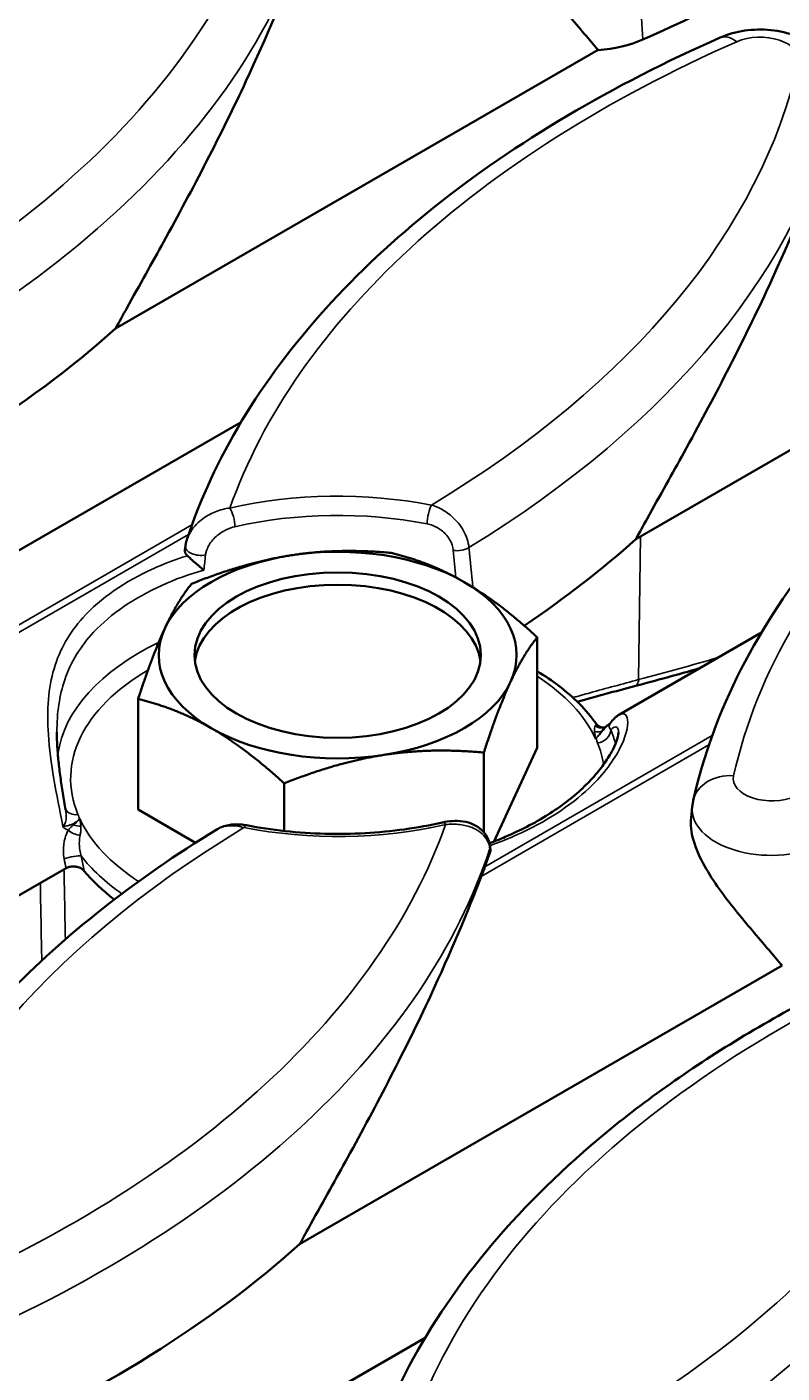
# Model space of a CAD drawing. Header units: millimetres. Extents: x 0 to 1485, y 0 to 1050.
# Drawn here: x 149.53 to 163.25, y 240.12 to 264.56 of the extents above; entities that cross this region are included whole.
import ezdxf

# ---------------------------------------------------------------- set-up
doc = ezdxf.new("R2010")
doc.units = ezdxf.units.MM
doc.header["$LTSCALE"] = 2.5
doc.layers.add('Sichtbar (ISO)', color=7, linetype='Continuous', lineweight=50)
doc.layers.add('Sichtbar schmal (ISO)', color=7, linetype='Continuous', lineweight=35)

msp = doc.modelspace()

# ---------------------------------------------------------------- linework, layer by layer
at = {"layer": 'Sichtbar (ISO)'}
for p, q in [((159.903, 264.141), (151.141, 259.082)), ((169.353, 260.318), (160.59, 255.259)), ((148.7, 254.66), (153.421, 257.385)), ((152.401, 255.061), (152.409, 255.127)), ((160.291, 252.073), (162.87, 253.563)), ((158.8, 251.469), (158.8, 253.477)), ((151.55, 250.347), (151.55, 252.356)), ((157.829, 249.936), (157.829, 251.384)), ((158.8, 251.469), (158.01, 249.765)), ((154.204, 249.959), (154.204, 250.824)), ((152.593, 249.745), (151.55, 250.347)), ((161.615, 250.403), (161.593, 250.198)), ((157.95, 249.615), (157.942, 249.679)), ((150.241, 249.284), (145.034, 246.278)), ((163.246, 247.514), (154.484, 242.455)), ((152.043, 238.033), (156.763, 240.758))]:
    msp.add_line(p, q, dxfattribs=at)
for centre, major_axis, ratio, start_param, end_param in [((145.164, 276.097), (-25.638, 0), 0.57735, 2.222684, 2.417825), ((159.717, 265.087), (-1.65, 0), 0.57735, 1.683917, 2.222684), ((129.607, 267.115), (-25.638, 0), 0.57735, 2.222684, 2.567922), ((139.057, 263.292), (-25.638, 0), 0.57735, 2.435429, 2.567922), ((155.175, 253.153), (-3.25, 0), 0.57735, 4.974188, 6.021386), ((155.175, 253.153), (-3.25, 0), 0.57735, 3.926991, 4.974188), ((155.175, 253.153), (3.25, 0), 0.57735, 6.021386, 7.068583), ((155.175, 252.929), (2.6, 0), 0.57735, 0.07486, 3.066733), ((155.175, 253.153), (-3.25, 0), 0.57735, 6.021386, 7.068583), ((155.175, 253.153), (3.25, 0), 0.57735, 4.974188, 6.021386), ((195.657, 225.128), (60.621, -6.826), 0.489066, 2.24213, 2.263191), ((155.175, 253.153), (3.25, 0), 0.57735, 3.926991, 4.974188), ((155.175, 250.5), (-5.1, 0), 0.57735, 0.443127, 0.650953), ((132.95, 252.325), (25.441, 0), 0.57735, 6.064161, 6.076487), ((132.95, 250.488), (-25.638, 0), 0.57735, 2.222684, 2.567922)]:
    msp.add_ellipse(centre, major_axis=major_axis, ratio=ratio, start_param=start_param, end_param=end_param, dxfattribs=at)
msp.add_ellipse((155.175, 253.153), major_axis=(-2.6, 0), ratio=0.57735, dxfattribs=at)
for points, knots in [([(142.734, 258.158), (142.915, 258.968), (143.206, 259.765), (143.995, 261.312), (144.493, 262.061), (145.675, 263.495), (146.361, 264.179), (147.9, 265.471), (148.754, 266.078), (150.608, 267.202), (151.609, 267.72), (152.671, 268.188)], [2.4844831, 2.4844831, 2.4844831, 2.4844831, 2.6426072, 2.6426072, 2.8007312, 2.8007312, 2.9588553, 2.9588553, 3.1169793, 3.1169793, 3.2751034, 3.2751034, 3.2751034, 3.2751034]), ([(159.903, 264.141), (159.825, 264.236), (159.743, 264.332), (159.463, 264.661), (159.257, 264.898), (158.856, 265.399), (158.659, 265.659), (158.411, 266.102), (158.336, 266.265), (158.252, 266.565), (158.237, 266.703), (158.25, 266.825)], [1.2625413, 1.2625413, 1.2625413, 1.2625413, 1.3515841, 1.3515841, 1.5621044, 1.5621044, 1.7726247, 1.7726247, 1.8811482, 1.8811482, 1.9808775, 1.9808775, 1.9808775, 1.9808775]), ([(154.44, 265.761), (154.202, 265.141), (153.887, 264.385), (153.07, 262.63), (152.542, 261.616), (151.808, 260.283), (151.577, 259.872), (151.276, 259.329), (151.208, 259.206), (151.141, 259.082)], [5.610352, 5.610352, 5.610352, 5.610352, 6.256852, 6.256852, 7.009099, 7.009099, 7.296608, 7.296608, 7.380319, 7.380319, 7.380319, 7.380319]), ([(162.12, 264.365), (162.266, 264.43), (162.415, 264.47), (162.724, 264.515), (162.883, 264.518), (163.198, 264.487), (163.354, 264.452), (163.655, 264.336), (163.802, 264.256), (164.04, 264.043), (164.137, 263.925), (164.249, 263.681), (164.28, 263.574), (164.292, 263.463)], [3.275103, 3.275103, 3.275103, 3.275103, 3.678313, 3.678313, 4.097335, 4.097335, 4.515601, 4.515601, 4.926242, 4.926242, 5.237349, 5.237349, 5.435884, 5.435884, 5.435884, 5.435884]), ([(152.436, 255.25), (152.68, 255.988), (153.015, 256.712), (153.858, 258.113), (154.366, 258.79), (155.537, 260.088), (156.201, 260.707), (157.67, 261.879), (158.475, 262.431), (160.209, 263.458), (161.139, 263.933), (162.12, 264.365)], [2.5443889, 2.5443889, 2.5443889, 2.5443889, 2.6905318, 2.6905318, 2.8366747, 2.8366747, 2.9828176, 2.9828176, 3.1289605, 3.1289605, 3.2751034, 3.2751034, 3.2751034, 3.2751034]), ([(163.89, 261.938), (163.651, 261.318), (163.337, 260.562), (162.519, 258.808), (161.992, 257.793), (161.258, 256.46), (161.027, 256.049), (160.726, 255.506), (160.658, 255.383), (160.59, 255.259)], [5.610352, 5.610352, 5.610352, 5.610352, 6.256852, 6.256852, 7.009099, 7.009099, 7.296608, 7.296608, 7.380319, 7.380319, 7.380319, 7.380319]), ([(161.633, 250.513), (161.814, 251.323), (162.105, 252.12), (162.894, 253.667), (163.392, 254.416), (164.574, 255.849), (165.26, 256.534), (166.799, 257.825), (167.653, 258.432), (169.507, 259.557), (170.508, 260.075), (171.57, 260.543)], [2.4844831, 2.4844831, 2.4844831, 2.4844831, 2.6426072, 2.6426072, 2.8007312, 2.8007312, 2.9588553, 2.9588553, 3.1169793, 3.1169793, 3.2751034, 3.2751034, 3.2751034, 3.2751034]), ([(152.409, 255.127), (152.41, 255.135), (152.411, 255.144), (152.414, 255.161), (152.415, 255.169), (152.418, 255.186), (152.42, 255.194), (152.424, 255.21), (152.427, 255.218), (152.431, 255.234), (152.434, 255.242), (152.436, 255.25)], [0, 0, 0, 0, 0.00346205, 0.00346205, 0.0069241, 0.0069241, 0.01038615, 0.01038615, 0.0138482, 0.0138482, 0.01731025, 0.01731025, 0.01731025, 0.01731025]), ([(152.401, 255.061), (152.4, 255.049), (152.4, 255.037), (152.408, 255.007), (152.417, 254.989), (152.436, 254.966), (152.441, 254.961), (152.446, 254.956)], [-0.10700776, -0.10700776, -0.10700776, -0.10700776, -0.09541598, -0.09541598, -0.07779521, -0.07779521, -0.07248513, -0.07248513, -0.07248513, -0.07248513]), ([(152.744, 254.697), (152.744, 254.698), (152.743, 254.698), (152.714, 254.721), (152.681, 254.748), (152.618, 254.801), (152.589, 254.826), (152.537, 254.872), (152.515, 254.892), (152.476, 254.927), (152.46, 254.943), (152.446, 254.956)], [-0.08672589, -0.08672589, -0.08672589, -0.08672589, -0.08630299, -0.08630299, -0.05638776, -0.05638776, -0.03260785, -0.03260785, -0.01488599, -0.01488599, 0, 0, 0, 0]), ([(159.867, 251.91), (159.779, 252.034), (159.678, 252.154), (159.451, 252.383), (159.326, 252.492), (159.069, 252.688), (158.938, 252.776), (158.8, 252.859)], [1.1741436, 1.1741436, 1.1741436, 1.1741436, 1.3043462, 1.3043462, 1.4345488, 1.4345488, 1.5511432, 1.5511432, 1.5511432, 1.5511432]), ([(160.118, 251.907), (160.128, 251.92), (160.137, 251.932), (160.157, 251.957), (160.167, 251.969), (160.188, 251.992), (160.199, 252.003), (160.223, 252.025), (160.235, 252.035), (160.261, 252.055), (160.276, 252.065), (160.291, 252.073)], [0.1837491, 0.1837491, 0.1837491, 0.1837491, 0.2059052, 0.2059052, 0.2280612, 0.2280612, 0.2502173, 0.2502173, 0.2723734, 0.2723734, 0.2945295, 0.2945295, 0.2945295, 0.2945295]), ([(160.016, 251.839), (160.015, 251.838), (160.012, 251.838), (160.001, 251.837), (159.992, 251.837), (159.965, 251.842), (159.948, 251.846), (159.912, 251.865), (159.892, 251.88), (159.873, 251.902), (159.87, 251.906), (159.867, 251.91)], [0.01429271, 0.01429271, 0.01429271, 0.01429271, 0.02353582, 0.02353582, 0.03530373, 0.03530373, 0.04607858, 0.04607858, 0.0566636, 0.0566636, 0.05883955, 0.05883955, 0.05883955, 0.05883955]), ([(160.048, 251.855), (160.047, 251.854), (160.045, 251.853), (160.041, 251.85), (160.039, 251.849), (160.035, 251.847), (160.033, 251.845), (160.028, 251.843), (160.025, 251.842), (160.02, 251.84), (160.017, 251.839), (160.014, 251.838)], [0.04198285, 0.04198285, 0.04198285, 0.04198285, 0.04483672, 0.04483672, 0.04769059, 0.04769059, 0.05054446, 0.05054446, 0.05339833, 0.05339833, 0.0562522, 0.0562522, 0.0562522, 0.0562522]), ([(160.123, 251.913), (160.12, 251.911), (160.118, 251.909), (160.111, 251.903), (160.105, 251.899), (160.094, 251.89), (160.089, 251.886), (160.077, 251.877), (160.072, 251.873), (160.06, 251.864), (160.054, 251.86), (160.048, 251.855)], [0.00857827, 0.00857827, 0.00857827, 0.00857827, 0.01072017, 0.01072017, 0.01539027, 0.01539027, 0.02006038, 0.02006038, 0.02473049, 0.02473049, 0.02940059, 0.02940059, 0.02940059, 0.02940059]), ([(150.235, 250.34), (150.217, 250.442), (150.199, 250.544), (150.167, 250.743), (150.152, 250.842), (150.126, 251.035), (150.114, 251.13), (150.095, 251.315), (150.088, 251.406), (150.078, 251.582), (150.075, 251.668), (150.075, 251.751)], [0.2286165, 0.2286165, 0.2286165, 0.2286165, 0.292141, 0.292141, 0.3556655, 0.3556655, 0.41919, 0.41919, 0.4827145, 0.4827145, 0.5462389, 0.5462389, 0.5462389, 0.5462389]), ([(160.275, 251.751), (160.275, 251.735), (160.27, 251.688), (160.235, 251.577), (160.21, 251.515), (160.142, 251.379), (160.098, 251.304), (159.992, 251.147), (159.93, 251.065), (159.788, 250.9), (159.708, 250.816), (159.531, 250.65), (159.434, 250.568), (159.225, 250.408), (159.112, 250.33), (158.872, 250.179), (158.745, 250.106), (158.486, 249.972), (158.355, 249.911), (158.126, 249.812), (158.03, 249.773), (157.931, 249.735)], [0.546239, 0.546239, 0.546239, 0.546239, 0.676944, 0.676944, 0.786626, 0.786626, 0.898929, 0.898929, 1.011231, 1.011231, 1.123534, 1.123534, 1.235836, 1.235836, 1.348139, 1.348139, 1.460441, 1.460441, 1.564853, 1.564853, 1.636674, 1.636674, 1.636674, 1.636674]), ([(161.615, 250.403), (161.616, 250.41), (161.617, 250.418), (161.618, 250.432), (161.62, 250.44), (161.622, 250.455), (161.623, 250.462), (161.626, 250.477), (161.627, 250.484), (161.63, 250.498), (161.631, 250.506), (161.633, 250.513)], [2.41809785, 2.41809785, 2.41809785, 2.41809785, 2.4313749, 2.4313749, 2.44465196, 2.44465196, 2.45792902, 2.45792902, 2.47120608, 2.47120608, 2.48448314, 2.48448314, 2.48448314, 2.48448314]), ([(153.521, 250.062), (153.485, 250.069), (153.449, 250.074), (153.376, 250.08), (153.339, 250.081), (153.266, 250.078), (153.229, 250.074), (153.156, 250.06), (153.119, 250.05), (153.047, 250.023), (153.012, 250.006), (152.979, 249.986)], [0, 0, 0, 0, 0.0171276, 0.0171276, 0.03425519, 0.03425519, 0.05138279, 0.05138279, 0.06851039, 0.06851039, 0.08563798, 0.08563798, 0.08563798, 0.08563798]), ([(157.08, 250.115), (156.855, 250.064), (156.624, 250.022), (156.153, 249.956), (155.913, 249.933), (155.43, 249.907), (155.187, 249.903), (154.703, 249.915), (154.461, 249.931), (153.985, 249.983), (153.75, 250.018), (153.521, 250.062)], [0.4103635, 0.4103635, 0.4103635, 0.4103635, 0.5501346, 0.5501346, 0.6899057, 0.6899057, 0.8296768, 0.8296768, 0.9694479, 0.9694479, 1.109219, 1.109219, 1.109219, 1.109219]), ([(157.942, 249.679), (157.934, 249.737), (157.917, 249.794), (157.864, 249.896), (157.829, 249.94), (157.747, 250.018), (157.698, 250.05), (157.583, 250.104), (157.517, 250.122), (157.385, 250.142), (157.318, 250.144), (157.195, 250.136), (157.137, 250.128), (157.08, 250.115)], [0, 0, 0, 0, 0.023042, 0.023042, 0.0453882, 0.0453882, 0.071128, 0.071128, 0.1045103, 0.1045103, 0.1378926, 0.1378926, 0.1669114, 0.1669114, 0.1669114, 0.1669114]), ([(163.246, 247.514), (163.168, 247.609), (163.086, 247.705), (162.806, 248.034), (162.599, 248.272), (162.198, 248.772), (162.001, 249.033), (161.754, 249.475), (161.679, 249.638), (161.594, 249.938), (161.58, 250.076), (161.593, 250.198)], [1.2625413, 1.2625413, 1.2625413, 1.2625413, 1.3515841, 1.3515841, 1.5621044, 1.5621044, 1.7726247, 1.7726247, 1.8811482, 1.8811482, 1.9808775, 1.9808775, 1.9808775, 1.9808775]), ([(146.077, 241.531), (146.221, 242.177), (146.435, 242.814), (146.996, 244.061), (147.343, 244.671), (148.162, 245.853), (148.633, 246.425), (149.69, 247.526), (150.276, 248.054), (151.551, 249.059), (152.242, 249.537), (152.979, 249.986)], [2.4844831, 2.4844831, 2.4844831, 2.4844831, 2.6104713, 2.6104713, 2.7364595, 2.7364595, 2.8624477, 2.8624477, 2.9884359, 2.9884359, 3.1144241, 3.1144241, 3.1144241, 3.1144241]), ([(150.241, 249.284), (150.258, 249.294), (150.278, 249.302), (150.322, 249.312), (150.345, 249.315), (150.393, 249.315), (150.418, 249.312), (150.467, 249.301), (150.491, 249.292), (150.535, 249.269), (150.554, 249.254), (150.568, 249.237)], [0, 0, 0, 0, 0.01433489, 0.01433489, 0.02831378, 0.02831378, 0.04325342, 0.04325342, 0.06007817, 0.06007817, 0.07901686, 0.07901686, 0.07901686, 0.07901686]), ([(157.783, 249.134), (157.544, 248.514), (157.23, 247.758), (156.412, 246.004), (155.885, 244.989), (155.151, 243.656), (154.92, 243.245), (154.619, 242.702), (154.551, 242.579), (154.484, 242.455)], [5.610352, 5.610352, 5.610352, 5.610352, 6.256852, 6.256852, 7.009099, 7.009099, 7.296608, 7.296608, 7.380319, 7.380319, 7.380319, 7.380319]), ([(155.526, 237.709), (155.707, 238.518), (155.998, 239.316), (156.787, 240.862), (157.285, 241.612), (158.468, 243.045), (159.153, 243.73), (160.692, 245.021), (161.546, 245.628), (163.4, 246.753), (164.401, 247.271), (165.463, 247.739)], [2.4844831, 2.4844831, 2.4844831, 2.4844831, 2.6426072, 2.6426072, 2.8007312, 2.8007312, 2.9588553, 2.9588553, 3.1169793, 3.1169793, 3.2751034, 3.2751034, 3.2751034, 3.2751034])]:
    msp.add_open_spline(points, degree=3, knots=knots, dxfattribs=at)
for points, weights in [([(152.522, 254.448), (153.493, 254.836), (154.334, 254.966)], [1.14344672345, 1.10990658855, 1]), ([(154.334, 254.966), (155.175, 255.096), (156.147, 255.009)], [1, 1.10990658855, 1.14344672345]), ([(156.147, 255.009), (156.858, 254.836), (157.473, 254.48)], [1.14344672345, 1.10990658855, 1]), ([(157.473, 254.48), (158.089, 254.125), (158.8, 253.477)], [1, 1.10990658855, 1.14344672345]), ([(152.036, 253.639), (152.261, 254.125), (152.522, 254.448)], [1, 1.10990658855, 1.14344672345]), ([(151.55, 252.356), (151.811, 253.153), (152.036, 253.639)], [1.14344672345, 1.10990658855, 1]), ([(158.8, 253.477), (158.54, 253.153), (158.315, 252.668)], [1.14344672345, 1.10990658855, 1]), ([(158.315, 252.668), (158.089, 252.182), (157.829, 251.384)], [1, 1.10990658855, 1.14344672345]), ([(152.877, 251.827), (152.261, 252.182), (151.55, 252.356)], [1, 1.10990658855, 1.14344672345]), ([(154.204, 250.824), (153.493, 251.471), (152.877, 251.827)], [1.14344672345, 1.10990658855, 1]), ([(156.016, 251.341), (155.175, 251.211), (154.204, 250.824)], [1, 1.10990658855, 1.14344672345]), ([(157.829, 251.384), (156.858, 251.471), (156.016, 251.341)], [1.14344672345, 1.10990658855, 1])]:
    msp.add_rational_spline(points, weights, degree=2, dxfattribs=at)
for points in [[(160.563, 252.588), (160.961, 252.693), (161.355, 252.802), (161.746, 252.913)], [(157.946, 249.58), (157.915, 249.493), (157.883, 249.403), (157.849, 249.311)], [(157.946, 249.58), (157.95, 249.591), (157.951, 249.603), (157.95, 249.615)]]:
    msp.add_open_spline(points, degree=3, dxfattribs=at)
at = {"layer": 'Sichtbar schmal (ISO)'}
for p, q in [((160.595, 266.313), (160.718, 264.33)), ((148.4, 253.134), (152.529, 255.517)), ((152.468, 255.343), (148.334, 252.957)), ((160.641, 252.707), (160.673, 255.307)), ((161.723, 252.907), (161.723, 252.9)), ((157.849, 249.311), (161.978, 251.695)), ((159.86, 251.633), (159.869, 251.638)), ((161.917, 251.521), (157.783, 249.134)), ((150.491, 250.183), (150.481, 250.178))]:
    msp.add_line(p, q, dxfattribs=at)
for centre, major_axis, ratio, start_param, end_param in [((167.951, 256.783), (-24.688, 0), 0.57735, 5.364276, 6.154897), ((129.607, 269.565), (24.688, 0), 0.57735, 5.364276, 6.154897), ((129.607, 269.006), (25.435, 0), 0.57735, 5.364276, 6.154897), ((177.401, 252.961), (-24.688, 0), 0.57735, 5.364276, 6.080972), ((162.423, 263.679), (-0.302, 0.686), 0.495359, 5.556196, 6.283185), ((162.848, 263.97), (0.7, 0), 0.57735, 6.154897, 8.505869), ((139.057, 265.742), (24.688, 0), 0.57735, 5.518843, 6.154897), ((139.057, 265.183), (25.435, 0), 0.57735, 5.526965, 6.154897), ((186.85, 249.138), (-24.688, 0), 0.57735, 5.364276, 6.154897), ((155.175, 252.949), (-5.35, 0), 0.57735, 4.388568, 5.087424), ((153.216, 255.619), (-0.055, 0.244), 0.299087, 4.062566, 5.633362), ((155.175, 252.745), (5.1, 0), 0.57735, 1.246975, 1.945831), ((156.878, 255.673), (0.048, 0.245), 0.259802, 0.640854, 2.21165), ((152.657, 255.098), (-0.248, 0.029), 0.530843, 0, 2.125541), ((157.378, 255.187), (0.249, 0.025), 0.543916, 4.231772, 5.472025), ((155.175, 251.112), (-5.1, 0), 0.57735, 5.4041, 6.201006), ((155.175, 250.908), (-4.85, 0), 0.57735, 5.502749, 6.517396), ((155.175, 250.908), (4.85, 0), 0.57735, 0.261864, 0.726652), ((160.499, 252.829), (0.064, -0.242), 0.541272, 0, 0.904522), ((159.955, 252.029), (0.059, -0.191), 0.907592, 5.368294, 6.283185), ((159.893, 251.762), (0.231, 0.095), 0.794204, 4.395261, 5.966058), ((155.175, 251.112), (5.1, 0), 0.57735, 0.147221, 0.234211), ((159.876, 251.931), (-0.192, 0.056), 0.85333, 1.631049, 2.300577), ((159.864, 251.805), (-0.181, 0.085), 0.79383, 1.909151, 1.9384), ((159.869, 251.434), (0.125, -0.217), 0.57735, 2.356194, 2.373095), ((155.175, 250.908), (4.85, 0), 0.57735, 0.092744, 0.234211), ((160.085, 251.573), (0.143, -0.205), 0.19413, 2.637711, 2.7343), ((162.365, 250.349), (-0.732, 0.164), 0.809787, 4.891383, 6.283185), ((163.059, 250.91), (-0.7, 0), 0.57735, 6.154897, 8.505869), ((150.458, 250.462), (-0.231, -0.095), 0.794204, 0.067017, 1.253669), ((163.059, 250.351), (-1.447, 0), 0.57735, 6.221282, 8.505869), ((132.95, 252.938), (24.688, 0), 0.57735, 5.364276, 6.080972), ((150.266, 249.914), (0.001, 0.25), 0.595134, 5.3996, 5.496189), ((150.474, 250.198), (0.195, -0.044), 0.756617, 4.395088, 5.064615), ((150.481, 249.974), (-0.125, 0.217), 0.57735, 5.480887, 5.497787), ((150.487, 250.338), (-0.182, 0.083), 0.784048, 1.901707, 1.930955), ((155.175, 250.908), (-4.85, 0), 0.57735, 0.261864, 0.72895), ((155.175, 252.949), (5.35, 0), 0.57735, 4.388568, 5.087424), ((157.135, 249.871), (-0.055, 0.244), 0.299087, 5.633362, 6.283185), ((171.294, 240.157), (-24.688, 0), 0.57735, 5.518843, 6.154897), ((150.396, 249.997), (-0.179, 0.088), 0.419019, 1.084703, 2.362176), ((153.473, 249.817), (0.048, 0.245), 0.259802, 0, 0.640854), ((132.95, 252.379), (25.435, 0), 0.57735, 5.364276, 6.09546), ((157.694, 249.647), (0.248, 0.031), 0.616642, 6.023537, 6.283185), ((150.332, 249.462), (0.196, 0.041), 0.124871, 0.340616, 2.232753), ((155.175, 250.704), (5.1, 0), 0.57735, 3.559605, 3.835831), ((180.743, 236.334), (-24.688, 0), 0.57735, 5.364276, 6.154897), ((142.4, 249.115), (24.688, 0), 0.57735, 5.364276, 6.154897), ((142.4, 248.556), (25.435, 0), 0.57735, 5.364276, 6.154897)]:
    msp.add_ellipse(centre, major_axis=major_axis, ratio=ratio, start_param=start_param, end_param=end_param, dxfattribs=at)
for points, knots in [([(153.216, 255.823), (153.127, 255.813), (153.039, 255.79), (152.877, 255.725), (152.802, 255.683), (152.69, 255.602), (152.65, 255.568), (152.571, 255.487), (152.532, 255.439), (152.474, 255.344), (152.452, 255.297), (152.436, 255.25)], [-0.1669114, -0.1669114, -0.1669114, -0.1669114, -0.1272865, -0.1272865, -0.0901294, -0.0901294, -0.0672032, -0.0672032, -0.0403256, -0.0403256, -0.0173103, -0.0173103, -0.0173103, -0.0173103]), ([(157.559, 255.106), (157.55, 255.206), (157.516, 255.311), (157.406, 255.509), (157.329, 255.602), (157.174, 255.736), (157.1, 255.785), (156.975, 255.845), (156.927, 255.864), (156.878, 255.878)], [-0.1549444, -0.1549444, -0.1549444, -0.1549444, -0.1076991, -0.1076991, -0.0598329, -0.0598329, -0.0230126, -0.0230126, 0, 0, 0, 0]), ([(152.775, 254.97), (152.777, 254.992), (152.782, 255.014), (152.799, 255.072), (152.814, 255.107), (152.854, 255.178), (152.88, 255.213), (152.933, 255.273), (152.959, 255.299), (153.033, 255.362), (153.083, 255.395), (153.19, 255.45), (153.249, 255.472), (153.307, 255.485)], [0, 0, 0, 0, 0.0155099, 0.0155099, 0.0403256, 0.0403256, 0.0672032, 0.0672032, 0.0901294, 0.0901294, 0.1272865, 0.1272865, 0.1669114, 0.1669114, 0.1669114, 0.1669114]), ([(156.798, 255.537), (156.833, 255.53), (156.867, 255.52), (156.955, 255.486), (157.007, 255.457), (157.116, 255.375), (157.169, 255.317), (157.245, 255.19), (157.269, 255.121), (157.275, 255.056)], [0, 0, 0, 0, 0.0230126, 0.0230126, 0.0598329, 0.0598329, 0.1076991, 0.1076991, 0.1549444, 0.1549444, 0.1549444, 0.1549444]), ([(152.359, 254.929), (152.177, 254.87), (152.003, 254.802), (151.31, 254.492), (150.87, 254.19), (150.304, 253.561), (150.127, 253.257), (150.023, 252.906), (149.919, 252.557), (149.889, 252.159), (149.955, 251.201), (150.068, 250.627), (150.185, 250.04)], [-1.639323, -1.639323, -1.639323, -1.639323, -1.512285, -1.512285, -1.109752, -1.109752, -0.807954, -0.807954, -0.807954, -0.507577, -0.507577, -0.168434, -0.168434, -0.168434, -0.168434]), ([(150.075, 251.751), (150.076, 252.104), (150.121, 252.421), (150.217, 252.704), (150.328, 253.031), (150.506, 253.315), (151.059, 253.906), (151.482, 254.192), (152.219, 254.528), (152.475, 254.622), (152.744, 254.697)], [0.546239, 0.546239, 0.546239, 0.546239, 0.807954, 0.807954, 0.807954, 1.109752, 1.109752, 1.512285, 1.512285, 1.705145, 1.705145, 1.705145, 1.705145]), ([(160.641, 252.707), (160.346, 252.629), (160.053, 252.55), (159.657, 252.44), (159.552, 252.411), (159.447, 252.381)], [1.39362267, 1.39362267, 1.39362267, 1.39362267, 1.41161886, 1.41161886, 1.41811479, 1.41811479, 1.41811479, 1.41811479]), ([(157.992, 249.711), (158.174, 249.778), (158.348, 249.851), (159.04, 250.173), (159.481, 250.475), (160.047, 251.041), (160.223, 251.293), (160.328, 251.515), (160.432, 251.735), (160.462, 251.924), (160.409, 252.089), (160.356, 252.109), (160.291, 252.072)], [-1.639323, -1.639323, -1.639323, -1.639323, -1.512285, -1.512285, -1.109752, -1.109752, -0.807954, -0.807954, -0.807954, -0.507577, -0.507577, -0.29453, -0.29453, -0.29453, -0.29453]), ([(159.854, 251.87), (159.847, 251.86), (159.843, 251.845), (159.839, 251.809), (159.839, 251.787), (159.84, 251.764)], [-0.0562522, -0.0562522, -0.0562522, -0.0562522, -0.0281261, -0.0281261, 0, 0, 0, 0]), ([(159.867, 251.91), (159.869, 251.907), (159.869, 251.902), (159.864, 251.888), (159.859, 251.88), (159.854, 251.87)], [-0.05883955, -0.05883955, -0.05883955, -0.05883955, -0.02713601, -0.02713601, 0, 0, 0, 0]), ([(159.969, 251.772), (159.988, 251.796), (160.007, 251.817), (160.033, 251.842), (160.041, 251.849), (160.048, 251.855)], [0, 0, 0, 0, 0.0281261, 0.0281261, 0.04198285, 0.04198285, 0.04198285, 0.04198285]), ([(159.978, 251.766), (159.991, 251.779), (160.003, 251.793), (160.037, 251.83), (160.058, 251.853), (160.095, 251.888), (160.108, 251.9), (160.122, 251.912)], [-0.05760883, -0.05760883, -0.05760883, -0.05760883, -0.0418471, -0.0418471, -0.01847178, -0.01847178, -0.00792101, -0.00792101, -0.00792101, -0.00792101]), ([(160.136, 251.796), (160.116, 251.82), (160.104, 251.845), (160.106, 251.882), (160.11, 251.895), (160.119, 251.907)], [-0.1418625, -0.1418625, -0.1418625, -0.1418625, -0.0749946, -0.0749946, -0.0400724, -0.0400724, -0.0400724, -0.0400724]), ([(160.136, 251.796), (160.205, 251.871), (160.26, 251.863), (160.274, 251.777), (160.275, 251.765), (160.275, 251.751)], [0.2489508, 0.2489508, 0.2489508, 0.2489508, 0.5075774, 0.5075774, 0.5462389, 0.5462389, 0.5462389, 0.5462389]), ([(159.84, 251.764), (159.841, 251.76), (159.841, 251.755), (159.843, 251.742), (159.844, 251.733), (159.846, 251.718), (159.847, 251.711), (159.849, 251.699), (159.85, 251.693), (159.852, 251.684), (159.853, 251.679), (159.855, 251.672), (159.855, 251.669), (159.857, 251.663), (159.857, 251.66), (159.858, 251.656), (159.859, 251.654), (159.859, 251.651), (159.86, 251.649), (159.86, 251.646), (159.86, 251.645), (159.861, 251.643), (159.861, 251.642), (159.861, 251.641)], [-0.04622491, -0.04622491, -0.04622491, -0.04622491, -0.04083925, -0.04083925, -0.03074615, -0.03074615, -0.02298222, -0.02298222, -0.01700996, -0.01700996, -0.01241592, -0.01241592, -0.00888205, -0.00888205, -0.00616368, -0.00616368, -0.00432895, -0.00432895, -0.00240497, -0.00240497, -0.00092499, -0.00092499, 0, 0, 0, 0]), ([(159.861, 251.641), (159.861, 251.64), (159.86, 251.638), (159.86, 251.636), (159.86, 251.634), (159.86, 251.633)], [0, 0, 0, 0, 0.001519131, 0.001519131, 0.003038261, 0.003038261, 0.003038261, 0.003038261]), ([(159.86, 251.633), (159.861, 251.634), (159.862, 251.635), (159.864, 251.638), (159.865, 251.639), (159.866, 251.64)], [-0.003038261, -0.003038261, -0.003038261, -0.003038261, -0.001519131, -0.001519131, 0, 0, 0, 0]), ([(159.866, 251.64), (159.867, 251.641), (159.868, 251.642), (159.871, 251.644), (159.872, 251.646), (159.875, 251.649), (159.876, 251.651), (159.879, 251.655), (159.88, 251.657), (159.884, 251.661), (159.886, 251.664), (159.89, 251.67), (159.893, 251.673), (159.899, 251.681), (159.902, 251.686), (159.91, 251.696), (159.914, 251.702), (159.925, 251.715), (159.93, 251.723), (159.943, 251.739), (159.95, 251.749), (159.961, 251.763), (159.965, 251.767), (159.969, 251.772)], [0, 0, 0, 0, 0.00092499, 0.00092499, 0.00240497, 0.00240497, 0.00432895, 0.00432895, 0.00616368, 0.00616368, 0.00888205, 0.00888205, 0.01241592, 0.01241592, 0.01700996, 0.01700996, 0.02298222, 0.02298222, 0.03074615, 0.03074615, 0.04083925, 0.04083925, 0.04622491, 0.04622491, 0.04622491, 0.04622491]), ([(159.869, 251.638), (159.875, 251.645), (159.881, 251.653), (159.904, 251.68), (159.922, 251.7), (159.953, 251.736), (159.965, 251.751), (159.978, 251.766)], [-0.05636417, -0.05636417, -0.05636417, -0.05636417, -0.04524246, -0.04524246, -0.01740095, -0.01740095, 0, 0, 0, 0]), ([(150.235, 250.34), (150.242, 250.299), (150.246, 250.259), (150.244, 250.148), (150.226, 250.082), (150.185, 250.04)], [-0.114198, -0.114198, -0.114198, -0.114198, -0.0749946, -0.0749946, 0, 0, 0, 0]), ([(150.372, 250.09), (150.36, 250.084), (150.347, 250.078), (150.314, 250.066), (150.293, 250.06), (150.255, 250.052), (150.243, 250.05), (150.216, 250.046), (150.206, 250.045), (150.185, 250.04)], [-0.05760883, -0.05760883, -0.05760883, -0.05760883, -0.0418471, -0.0418471, -0.01847178, -0.01847178, -0.00771507, -0.00771507, 0.00014335, 0.00014335, 0.00014335, 0.00014335]), ([(150.382, 250.072), (150.357, 250.051), (150.334, 250.033), (150.301, 249.999), (150.29, 249.986), (150.279, 249.971)], [-0.0562522, -0.0562522, -0.0562522, -0.0562522, -0.02078579, -0.02078579, 0, 0, 0, 0]), ([(150.481, 250.178), (150.475, 250.171), (150.469, 250.164), (150.447, 250.141), (150.429, 250.126), (150.398, 250.104), (150.385, 250.097), (150.372, 250.09)], [-0.05636417, -0.05636417, -0.05636417, -0.05636417, -0.04524246, -0.04524246, -0.01740095, -0.01740095, 0, 0, 0, 0]), ([(150.484, 250.176), (150.483, 250.175), (150.482, 250.174), (150.48, 250.172), (150.479, 250.17), (150.476, 250.167), (150.475, 250.165), (150.472, 250.162), (150.47, 250.16), (150.467, 250.156), (150.465, 250.153), (150.46, 250.148), (150.458, 250.145), (150.452, 250.138), (150.448, 250.134), (150.441, 250.126), (150.436, 250.122), (150.426, 250.112), (150.42, 250.106), (150.408, 250.094), (150.4, 250.088), (150.389, 250.078), (150.385, 250.075), (150.382, 250.072)], [0, 0, 0, 0, 0.00092499, 0.00092499, 0.00240497, 0.00240497, 0.00432895, 0.00432895, 0.00616368, 0.00616368, 0.00888205, 0.00888205, 0.01241592, 0.01241592, 0.01700996, 0.01700996, 0.02298222, 0.02298222, 0.03074615, 0.03074615, 0.04083925, 0.04083925, 0.04622491, 0.04622491, 0.04622491, 0.04622491]), ([(150.491, 250.183), (150.49, 250.182), (150.489, 250.181), (150.486, 250.178), (150.485, 250.177), (150.484, 250.176)], [-0.003038261, -0.003038261, -0.003038261, -0.003038261, -0.001519131, -0.001519131, 0, 0, 0, 0]), ([(150.49, 250.175), (150.49, 250.176), (150.49, 250.178), (150.49, 250.18), (150.491, 250.182), (150.491, 250.183)], [0, 0, 0, 0, 0.001519131, 0.001519131, 0.003038261, 0.003038261, 0.003038261, 0.003038261]), ([(150.51, 250.045), (150.51, 250.05), (150.51, 250.055), (150.508, 250.07), (150.507, 250.079), (150.505, 250.096), (150.504, 250.103), (150.501, 250.116), (150.5, 250.122), (150.498, 250.132), (150.498, 250.136), (150.496, 250.144), (150.495, 250.147), (150.494, 250.153), (150.493, 250.155), (150.493, 250.16), (150.492, 250.161), (150.491, 250.165), (150.491, 250.167), (150.49, 250.17), (150.49, 250.171), (150.49, 250.173), (150.49, 250.174), (150.49, 250.175)], [-0.04622491, -0.04622491, -0.04622491, -0.04622491, -0.04083925, -0.04083925, -0.03074615, -0.03074615, -0.02298222, -0.02298222, -0.01700996, -0.01700996, -0.01241592, -0.01241592, -0.00888205, -0.00888205, -0.00616368, -0.00616368, -0.00432895, -0.00432895, -0.00240497, -0.00240497, -0.00092499, -0.00092499, 0, 0, 0, 0]), ([(157.135, 250.075), (157.224, 250.086), (157.311, 250.086), (157.474, 250.067), (157.549, 250.048), (157.66, 250.002), (157.7, 249.981), (157.78, 249.927), (157.818, 249.892), (157.879, 249.814), (157.902, 249.773), (157.928, 249.699), (157.935, 249.669), (157.938, 249.638)], [-0.1669114, -0.1669114, -0.1669114, -0.1669114, -0.1272865, -0.1272865, -0.0901294, -0.0901294, -0.0672032, -0.0672032, -0.0403256, -0.0403256, -0.0155099, -0.0155099, 0, 0, 0, 0]), ([(150.185, 250.04), (150.193, 250.029), (150.203, 250.02), (150.226, 250.001), (150.24, 249.992), (150.262, 249.979), (150.271, 249.975), (150.279, 249.971)], [-0.00014335, -0.00014335, -0.00014335, -0.00014335, 0.00771507, 0.00771507, 0.01847178, 0.01847178, 0.02470696, 0.02470696, 0.02470696, 0.02470696]), ([(150.279, 249.971), (150.256, 249.926), (150.237, 249.878), (150.203, 249.754), (150.192, 249.677), (150.193, 249.551), (150.198, 249.503), (150.207, 249.456)], [0, 0, 0, 0, 0.0340919, 0.0340919, 0.0825832, 0.0825832, 0.1128902, 0.1128902, 0.1128902, 0.1128902]), ([(150.514, 249.509), (150.505, 249.541), (150.497, 249.575), (150.483, 249.665), (150.48, 249.721), (150.485, 249.811), (150.49, 249.847), (150.497, 249.881)], [-0.1128902, -0.1128902, -0.1128902, -0.1128902, -0.0825832, -0.0825832, -0.0340919, -0.0340919, 0, 0, 0, 0]), ([(150.497, 249.881), (150.502, 249.902), (150.505, 249.922), (150.512, 249.977), (150.513, 250.011), (150.51, 250.045)], [0, 0, 0, 0, 0.02078579, 0.02078579, 0.0562522, 0.0562522, 0.0562522, 0.0562522]), ([(152.979, 249.986), (153.018, 250.01), (153.062, 250.027), (153.177, 250.055), (153.251, 250.058), (153.375, 250.045), (153.424, 250.035), (153.473, 250.021)], [-0.08563798, -0.08563798, -0.08563798, -0.08563798, -0.05983285, -0.05983285, -0.02301264, -0.02301264, 0, 0, 0, 0]), ([(150.568, 249.237), (150.566, 249.247), (150.564, 249.257), (150.547, 249.347), (150.531, 249.428), (150.514, 249.509)], [0.0443957, 0.0443957, 0.0443957, 0.0443957, 0.0505268, 0.0505268, 0.10105359, 0.10105359, 0.10105359, 0.10105359]), ([(150.23, 247.99), (150.225, 248.24), (150.22, 248.489), (150.215, 248.739), (150.211, 248.913), (150.208, 249.088), (150.204, 249.263)], [0.3354303, 0.3354303, 0.3354303, 0.3354303, 0.5245252, 0.5245252, 0.5245252, 0.6570364, 0.6570364, 0.6570364, 0.6570364]), ([(149.774, 249.014), (149.775, 248.952), (149.776, 248.89), (149.777, 248.828), (149.784, 248.482), (149.791, 248.137), (149.799, 247.73), (149.801, 247.668), (149.802, 247.606)], [-0.5716877, -0.5716877, -0.5716877, -0.5716877, -0.5245252, -0.5245252, -0.5245252, -0.2622626, -0.2622626, -0.2150467, -0.2150467, -0.2150467, -0.2150467])]:
    msp.add_open_spline(points, degree=3, knots=knots, dxfattribs=at)
for points in [[(152.744, 254.697), (152.754, 254.788), (152.764, 254.879), (152.775, 254.97)], [(157.275, 255.056), (157.291, 254.892), (157.307, 254.728), (157.322, 254.564)], [(157.632, 254.385), (157.608, 254.626), (157.584, 254.866), (157.559, 255.106)], [(152.446, 254.956), (152.417, 254.948), (152.388, 254.938), (152.359, 254.929)], [(162.085, 253.109), (161.61, 252.97), (161.128, 252.836), (160.641, 252.707)], [(159.869, 251.638), (159.874, 251.611), (159.882, 251.584), (159.893, 251.558)], [(150.481, 250.178), (150.477, 250.205), (150.469, 250.232), (150.458, 250.258)], [(157.938, 249.638), (157.941, 249.619), (157.943, 249.599), (157.946, 249.58)], [(157.94, 249.692), (157.957, 249.698), (157.975, 249.704), (157.992, 249.711)], [(150.207, 249.456), (150.219, 249.398), (150.23, 249.341), (150.241, 249.284)]]:
    msp.add_open_spline(points, degree=3, dxfattribs=at)

doc.saveas('drawing.dxf')
